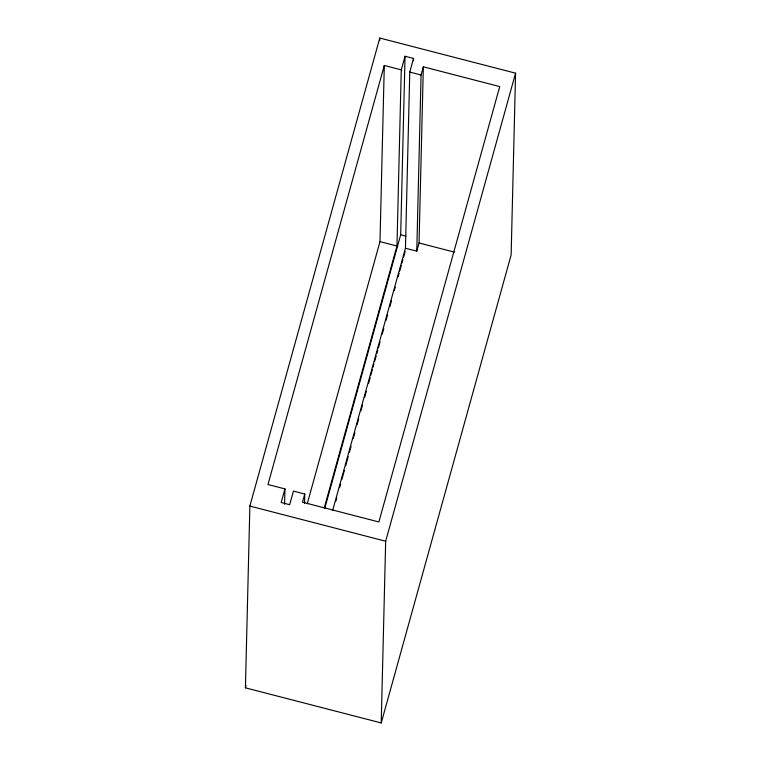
<?xml version="1.0" encoding="UTF-8"?>
<svg xmlns="http://www.w3.org/2000/svg" width="761" height="761" viewBox="0 0 761 761"><rect width="100%" height="100%" fill="white"/><g stroke="black" fill="none" stroke-linecap="round" stroke-linejoin="round"><path stroke-width="1.14" d="M245.423 687.82L249.865 506.075L379.777 38.05L515.577 73.18L511.135 254.925L381.223 722.95L245.423 687.82L246.06 685.528M284.576 504.277L284.956 488.904L267.977 484.519L384.295 65.465L401.266 69.86L396.966 246.022L324.186 508.215M304.524 503.487L304.761 494.032L293.442 491.102L289.665 504.705L281.18 502.517L284.956 488.904M379.72 40.428L379.777 38.05M307.216 503.82L379.986 241.627L384.295 65.465M381.223 722.95L385.665 541.214L515.577 73.18M324.766 508.31L400.686 234.807L405.042 56.257L413.537 58.445L413.48 60.813M332.671 510.403L405.451 248.219L409.76 72.057L413.537 58.445M405.451 248.219L416.771 251.14L421.071 74.987L423.344 66.816L499.73 86.583L378.883 521.96L302.488 502.193L304.761 494.032M416.771 251.14L419.035 242.978L423.344 66.816M401.266 69.86L405.042 56.257M335.791 501.375L336.743 497.941M339.606 487.63L340.557 484.186M341.832 479.611L344.372 470.441M345.646 465.856L348.186 456.695M349.461 452.11L351.049 446.384M353.275 438.365L354.864 432.629M357.09 424.609L358.688 418.883M360.914 410.864L362.502 405.137M364.728 397.118L366.317 391.382M368.543 383.363L370.131 377.637M370.769 375.344L372.357 369.618M372.995 367.325L373.946 363.891M374.583 361.599L376.172 355.872M376.809 353.58L377.77 350.136M378.398 347.853L379.996 342.117M382.222 334.098L383.81 328.372M386.036 320.352L387.625 314.626M389.851 306.607L391.439 300.871M394.303 290.559L395.254 287.125M398.117 276.814L399.068 273.38M399.706 271.087L401.294 265.361M401.932 263.068L402.892 259.625M403.52 257.342L405.118 251.606M409.76 72.057L421.071 74.987M400.686 234.807L405.984 236.176M419.035 242.978L454.374 252.119M379.986 241.627L396.966 246.022M249.865 506.075L385.665 541.214"/></g></svg>
